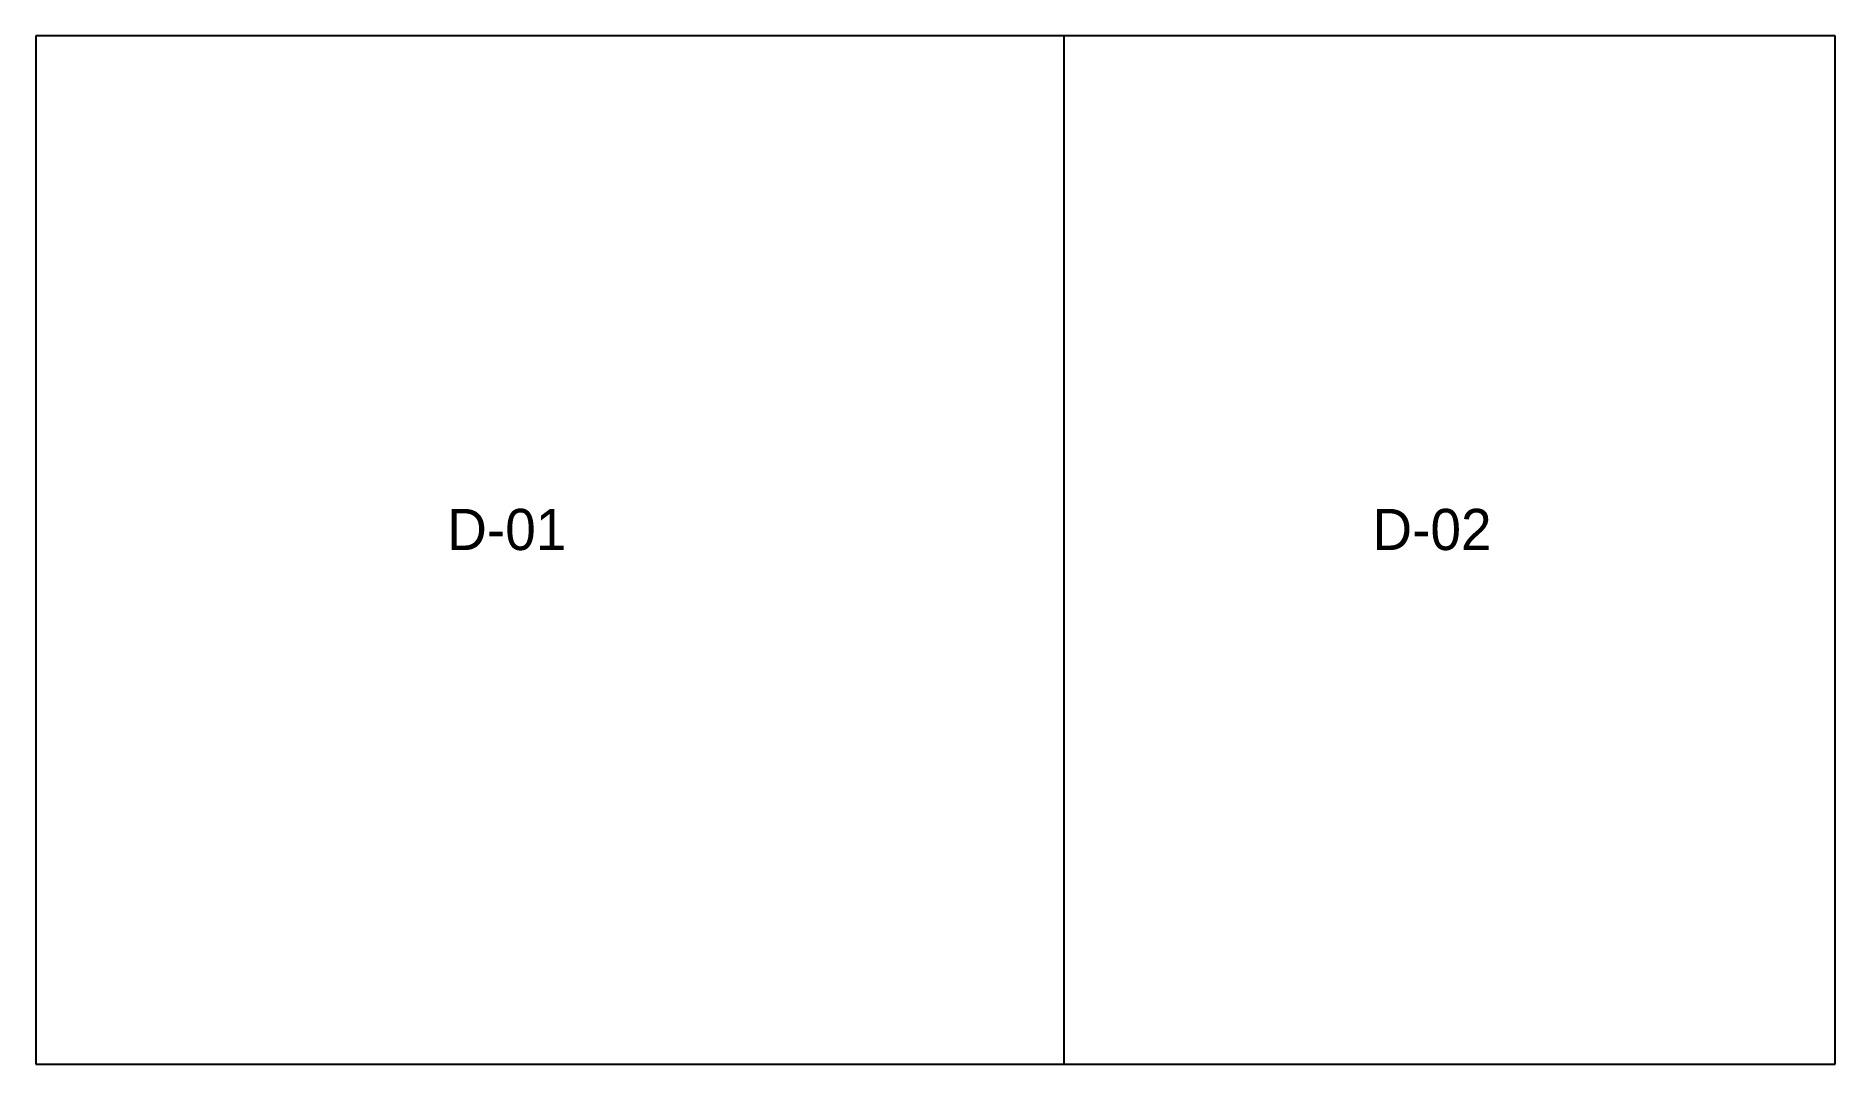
# Model space of a CAD drawing. Header units: metres. Extents: x 0 to 35, y 0 to 20.
import ezdxf

# ---------------------------------------------------------------- set-up
doc = ezdxf.new("R2010")
doc.units = ezdxf.units.M
for name, color, linetype in [('A-ANNO', 5, 'Continuous'), ('A-DOOR', 3, 'Continuous'), ('A-WALL', 1, 'Continuous')]:
    doc.layers.add(name, color=color, linetype=linetype)

msp = doc.modelspace()

# ---------------------------------------------------------------- linework, layer by layer
at = {"layer": 'A-DOOR'}
for p, q in [((20, 8), (20, 9)), ((4, 0), (5, 0)), ((24, 0), (25, 0))]:
    msp.add_line(p, q, dxfattribs=at)
at = {"layer": 'A-WALL'}
for p, q in [((20, 20), (0, 20)), ((0, 20), (0, 0)), ((20, 0), (20, 20)), ((35, 20), (20, 20)), ((20, 9), (20, 20)), ((35, 0), (35, 20)), ((20, 0), (20, 8)), ((0, 0), (20, 0)), ((0, 0), (4, 0)), ((5, 0), (20, 0)), ((20, 0), (35, 0)), ((20, 0), (24, 0)), ((25, 0), (35, 0))]:
    msp.add_line(p, q, dxfattribs=at)

# ---------------------------------------------------------------- texts
at = {"layer": 'A-ANNO'}
for s, p in [('D-01', (8, 10)), ('D-02', (26, 10))]:
    msp.add_text(s, height=0.8, dxfattribs=at).set_placement(p)

doc.saveas('drawing.dxf')
